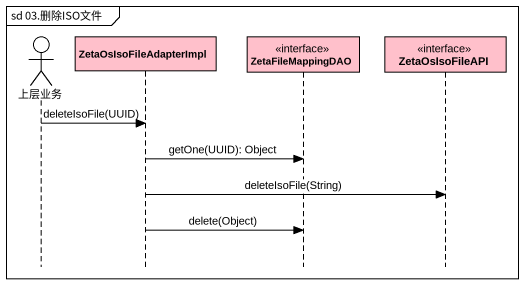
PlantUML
@startuml
mainframe sd 03.删除ISO文件
hide footbox
actor 上层业务 #FFFFFF
participant ZetaOsIsoFileAdapterImpl #FFC0CB
participant ZetaFileMappingDAO <<interface>> #FFC0CB
participant ZetaOsIsoFileAPI <<interface>> #FFC0CB

上层业务 -> ZetaOsIsoFileAdapterImpl : deleteIsoFile(UUID)
ZetaOsIsoFileAdapterImpl -> ZetaFileMappingDAO : getOne(UUID): Object
ZetaOsIsoFileAdapterImpl -> ZetaOsIsoFileAPI : deleteIsoFile(String)
ZetaOsIsoFileAdapterImpl -> ZetaFileMappingDAO : delete(Object)
@enduml
